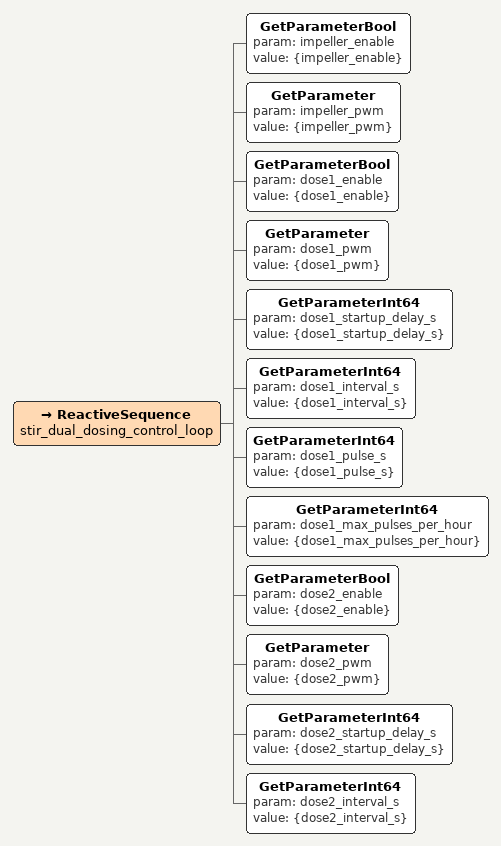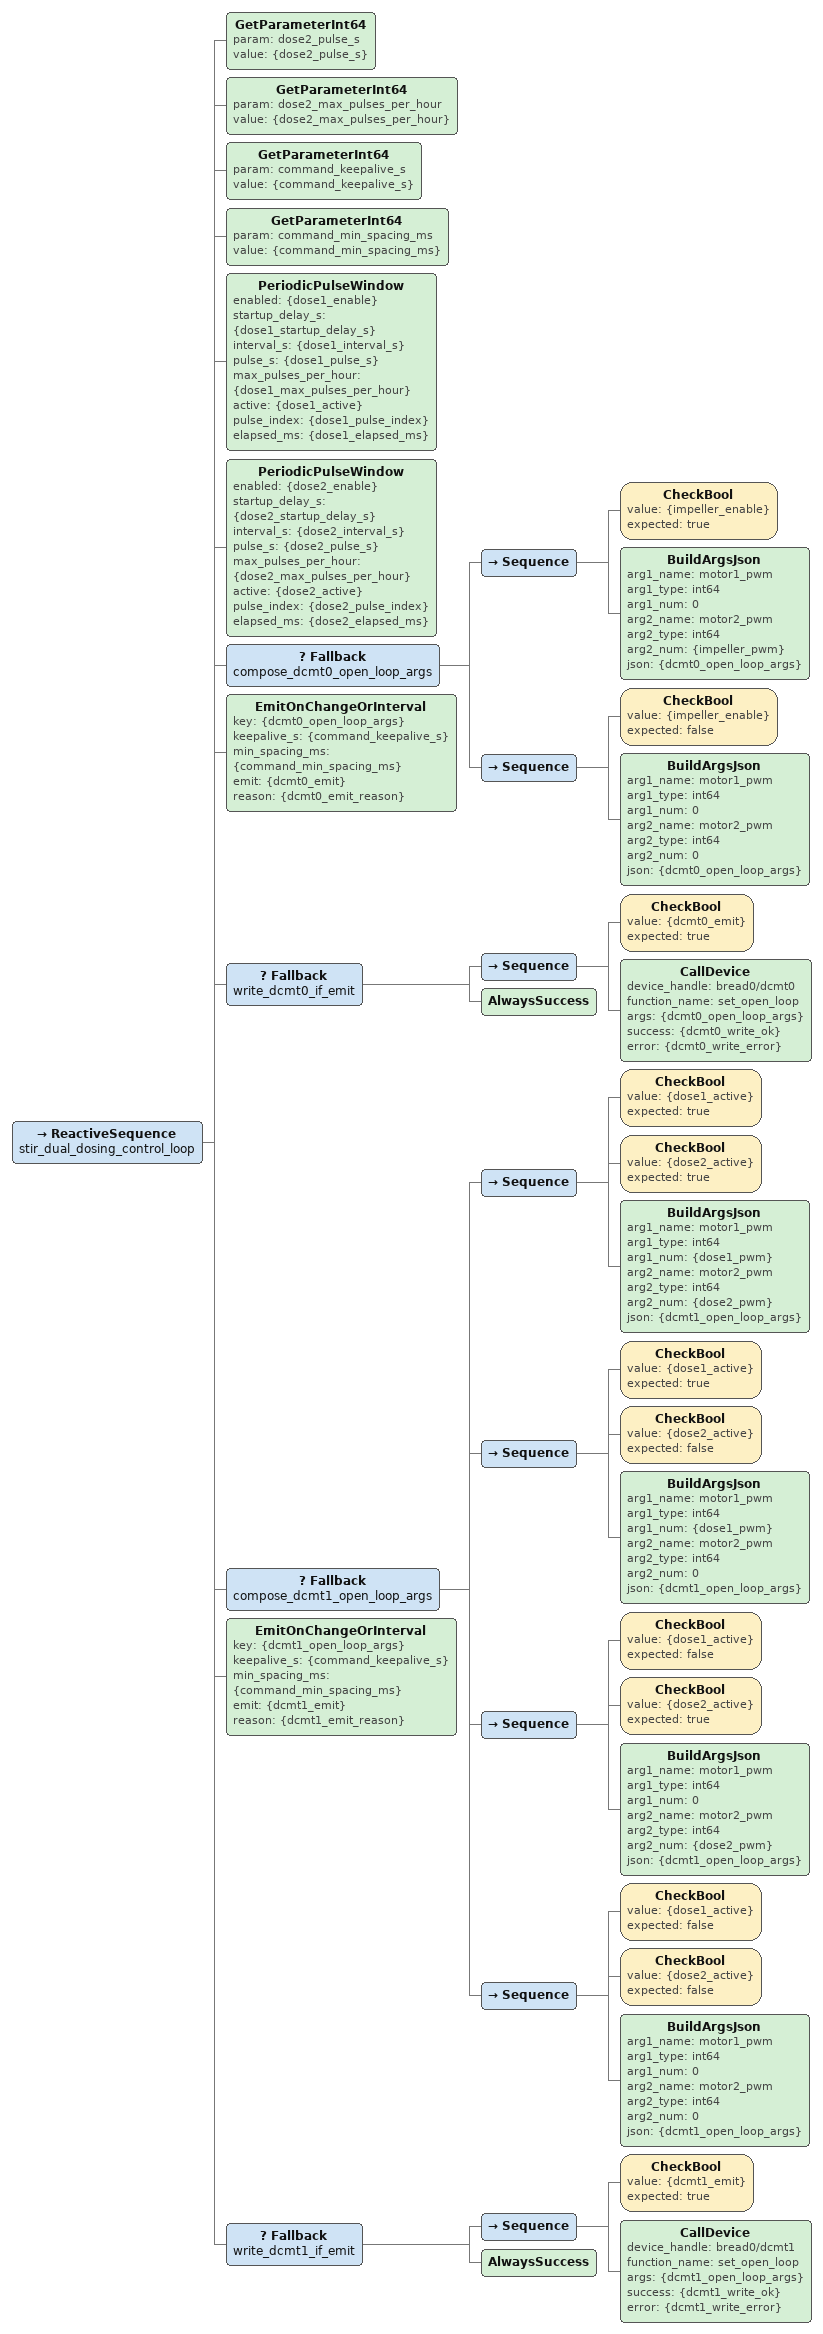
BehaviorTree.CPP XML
<ReactiveSequence name="stir_dual_dosing_control_loop">
  <!-- Runtime-tunable parameters -->
  <GetParameterBool param="impeller_enable" value="{impeller_enable}"/>
  <GetParameter param="impeller_pwm" value="{impeller_pwm}"/>

  <GetParameterBool param="dose1_enable" value="{dose1_enable}"/>
  <GetParameter param="dose1_pwm" value="{dose1_pwm}"/>
  <GetParameterInt64 param="dose1_startup_delay_s" value="{dose1_startup_delay_s}"/>
  <GetParameterInt64 param="dose1_interval_s" value="{dose1_interval_s}"/>
  <GetParameterInt64 param="dose1_pulse_s" value="{dose1_pulse_s}"/>
  <GetParameterInt64 param="dose1_max_pulses_per_hour" value="{dose1_max_pulses_per_hour}"/>

  <GetParameterBool param="dose2_enable" value="{dose2_enable}"/>
  <GetParameter param="dose2_pwm" value="{dose2_pwm}"/>
  <GetParameterInt64 param="dose2_startup_delay_s" value="{dose2_startup_delay_s}"/>
  <GetParameterInt64 param="dose2_interval_s" value="{dose2_interval_s}"/>
</ReactiveSequence>

<ReactiveSequence name="stir_dual_dosing_control_loop">
  <GetParameterInt64 param="dose2_pulse_s" value="{dose2_pulse_s}"/>
  <GetParameterInt64 param="dose2_max_pulses_per_hour" value="{dose2_max_pulses_per_hour}"/>

  <GetParameterInt64 param="command_keepalive_s" value="{command_keepalive_s}"/>
  <GetParameterInt64 param="command_min_spacing_ms" value="{command_min_spacing_ms}"/>

  <!-- Independent dosing schedulers -->
  <PeriodicPulseWindow enabled="{dose1_enable}" startup_delay_s="{dose1_startup_delay_s}" interval_s="{dose1_interval_s}" pulse_s="{dose1_pulse_s}" max_pulses_per_hour="{dose1_max_pulses_per_hour}" active="{dose1_active}" pulse_index="{dose1_pulse_index}" elapsed_ms="{dose1_elapsed_ms}"/>
  <PeriodicPulseWindow enabled="{dose2_enable}" startup_delay_s="{dose2_startup_delay_s}" interval_s="{dose2_interval_s}" pulse_s="{dose2_pulse_s}" max_pulses_per_hour="{dose2_max_pulses_per_hour}" active="{dose2_active}" pulse_index="{dose2_pulse_index}" elapsed_ms="{dose2_elapsed_ms}"/>

  <!-- dcmt0: sample channel held off, impeller controlled -->
  <Fallback name="compose_dcmt0_open_loop_args">
    <Sequence>
      <CheckBool value="{impeller_enable}" expected="true"/>
      <BuildArgsJson arg1_name="motor1_pwm" arg1_type="int64" arg1_num="0" arg2_name="motor2_pwm" arg2_type="int64" arg2_num="{impeller_pwm}" json="{dcmt0_open_loop_args}"/>
    </Sequence>
    <Sequence>
      <CheckBool value="{impeller_enable}" expected="false"/>
      <BuildArgsJson arg1_name="motor1_pwm" arg1_type="int64" arg1_num="0" arg2_name="motor2_pwm" arg2_type="int64" arg2_num="0" json="{dcmt0_open_loop_args}"/>
    </Sequence>
  </Fallback>

  <EmitOnChangeOrInterval key="{dcmt0_open_loop_args}" keepalive_s="{command_keepalive_s}" min_spacing_ms="{command_min_spacing_ms}" emit="{dcmt0_emit}" reason="{dcmt0_emit_reason}"/>

  <Fallback name="write_dcmt0_if_emit">
    <Sequence>
      <CheckBool value="{dcmt0_emit}" expected="true"/>
      <CallDevice device_handle="bread0/dcmt0" function_name="set_open_loop" args="{dcmt0_open_loop_args}" success="{dcmt0_write_ok}" error="{dcmt0_write_error}"/>
    </Sequence>
    <AlwaysSuccess/>
  </Fallback>

  <!-- dcmt1: dual independent dosing channels -->
  <Fallback name="compose_dcmt1_open_loop_args">
    <Sequence>
      <CheckBool value="{dose1_active}" expected="true"/>
      <CheckBool value="{dose2_active}" expected="true"/>
      <BuildArgsJson arg1_name="motor1_pwm" arg1_type="int64" arg1_num="{dose1_pwm}" arg2_name="motor2_pwm" arg2_type="int64" arg2_num="{dose2_pwm}" json="{dcmt1_open_loop_args}"/>
    </Sequence>

    <Sequence>
      <CheckBool value="{dose1_active}" expected="true"/>
      <CheckBool value="{dose2_active}" expected="false"/>
      <BuildArgsJson arg1_name="motor1_pwm" arg1_type="int64" arg1_num="{dose1_pwm}" arg2_name="motor2_pwm" arg2_type="int64" arg2_num="0" json="{dcmt1_open_loop_args}"/>
    </Sequence>

    <Sequence>
      <CheckBool value="{dose1_active}" expected="false"/>
      <CheckBool value="{dose2_active}" expected="true"/>
      <BuildArgsJson arg1_name="motor1_pwm" arg1_type="int64" arg1_num="0" arg2_name="motor2_pwm" arg2_type="int64" arg2_num="{dose2_pwm}" json="{dcmt1_open_loop_args}"/>
    </Sequence>

    <Sequence>
      <CheckBool value="{dose1_active}" expected="false"/>
      <CheckBool value="{dose2_active}" expected="false"/>
      <BuildArgsJson arg1_name="motor1_pwm" arg1_type="int64" arg1_num="0" arg2_name="motor2_pwm" arg2_type="int64" arg2_num="0" json="{dcmt1_open_loop_args}"/>
    </Sequence>
  </Fallback>

  <EmitOnChangeOrInterval key="{dcmt1_open_loop_args}" keepalive_s="{command_keepalive_s}" min_spacing_ms="{command_min_spacing_ms}" emit="{dcmt1_emit}" reason="{dcmt1_emit_reason}"/>

  <Fallback name="write_dcmt1_if_emit">
    <Sequence>
      <CheckBool value="{dcmt1_emit}" expected="true"/>
      <CallDevice device_handle="bread0/dcmt1" function_name="set_open_loop" args="{dcmt1_open_loop_args}" success="{dcmt1_write_ok}" error="{dcmt1_write_error}"/>
    </Sequence>
    <AlwaysSuccess/>
  </Fallback>
</ReactiveSequence>
